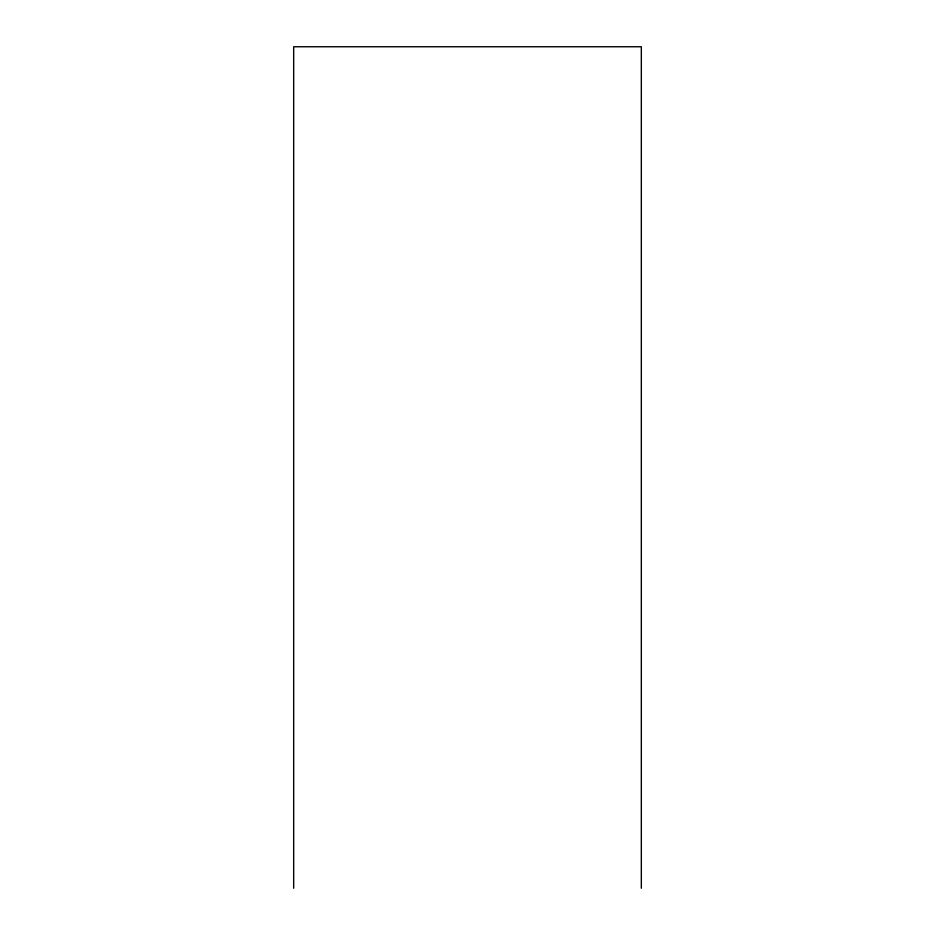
<?xml version="1.0" encoding="UTF-8"?>
<svg xmlns="http://www.w3.org/2000/svg" width="935" height="935" viewBox="0 0 935 935"><rect width="100%" height="100%" fill="white"/><g stroke="black" fill="none" stroke-linecap="round" stroke-linejoin="round"><path stroke-width="1.4" d="M641.328 888.25L641.328 46.75L293.672 46.75L293.672 888.25"/></g></svg>
